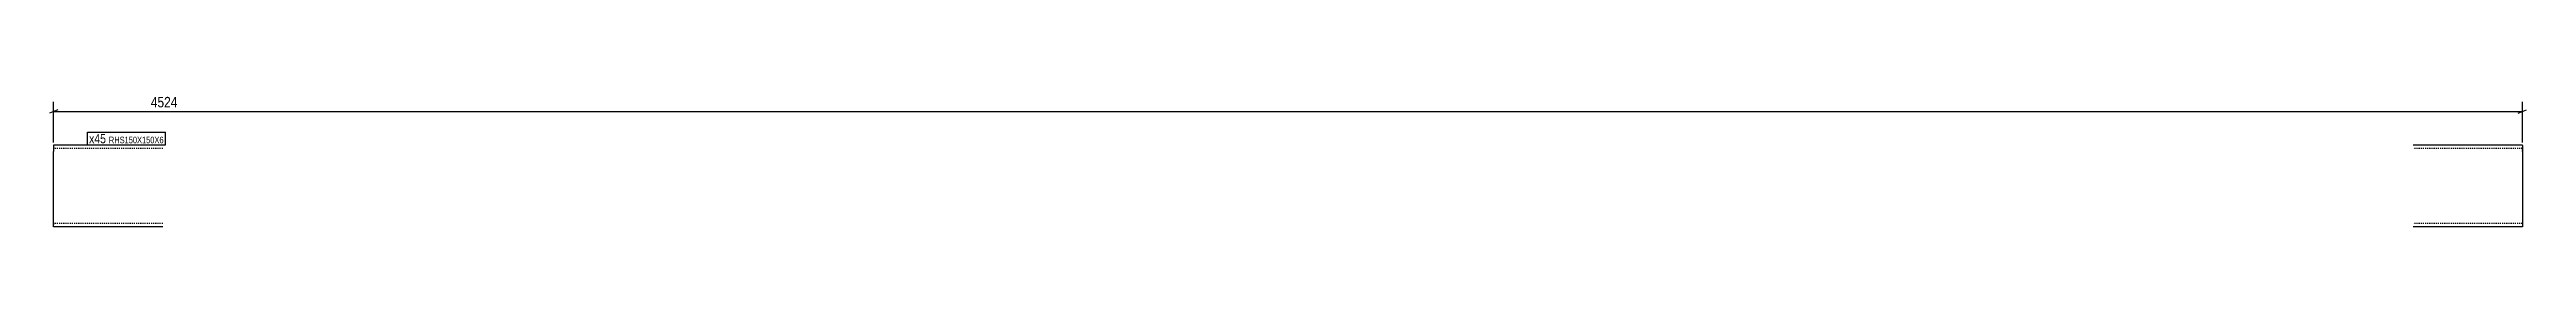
# Model space of a CAD drawing. Header units: millimetres. Extents: x 15 to 4554, y 15 to 259.
import ezdxf

# ---------------------------------------------------------------- set-up
doc = ezdxf.new("R2010")
doc.units = ezdxf.units.MM
doc.linetypes.add('DXK_LINE_DOT2', pattern=[3.9198, 1.9599, -1.9599])
for name, color, linetype in [('MÅLSÆTNING', 7, 'Continuous'), ('STÅL', 7, 'Continuous'), ('TEKST', 7, 'Continuous')]:
    doc.layers.add(name, color=color, linetype=linetype)
doc.styles.add('Arial Narrow', font='ARIALN.TTF', dxfattribs={"height": 0.2})

msp = doc.modelspace()

# ---------------------------------------------------------------- linework, layer by layer
at = {"layer": 'MÅLSÆTNING', "color": 7, "linetype": 'Continuous'}
for p, q in [((30, 229.8), (15, 223.8)), ((22.5, 170), (22.5, 244.5)), ((4539, 223.8), (4554, 229.8)), ((4546.5, 170), (4546.5, 244.5)), ((22.5, 226.8), (4546.5, 226.8))]:
    msp.add_line(p, q, dxfattribs=at)
at = {"layer": 'STÅL', "color": 2, "linetype": 'Continuous'}
for p, q in [((22.5, 165), (22.5, 153)), ((222.5, 165), (22.5, 165)), ((22.5, 22.4), (22.5, 153)), ((4546.5, 165), (4346.5, 165)), ((4546.5, 164.1), (4546.5, 165)), ((4546.5, 164.1), (4546.5, 153)), ((4546.5, 153), (4546.5, 27)), ((22.5, 15.9), (22.5, 22.4)), ((22.5, 15), (22.5, 15.9)), ((222.5, 15), (22.5, 15)), ((4546.5, 15), (4346.5, 15)), ((4546.5, 27), (4546.5, 15))]:
    msp.add_line(p, q, dxfattribs=at)
at = {"layer": 'STÅL', "color": 7, "linetype": 'DXK_LINE_DOT2'}
for p, q in [((222.5, 159), (22.5, 159)), ((4546.5, 159), (4346.5, 159)), ((4546.5, 153), (4546.5, 161.5)), ((22.5, 22.4), (22.5, 21.5)), ((22.5, 21), (22.5, 21.5)), ((222.5, 21), (22.5, 21)), ((22.5, 21), (22.5, 18.5)), ((4546.5, 21), (4346.5, 21)), ((4546.5, 21), (4546.5, 21.5))]:
    msp.add_line(p, q, dxfattribs=at)

# ---------------------------------------------------------------- next in the draw order: wipeouts: each hides what was drawn before it
at = {"color": 0}
for points, layer in [([(4372.4, 230.5), (4372.4, 258.5), (196.6, 258.5), (196.6, 230.5)], 'MÅLSÆTNING'), ([(118.4, 168.5), (118.4, 186), (87.5, 186), (87.5, 168.5)], 'TEKST')]:
    msp.add_wipeout(points, dxfattribs=at).dxf.layer = layer

# ---------------------------------------------------------------- next in the draw order: texts
at = {"layer": 'MÅLSÆTNING', "color": 3, "style": 'Arial Narrow'}
msp.add_text('4524', height=19.09, dxfattribs=at).set_placement((200.6, 234.5))

# ---------------------------------------------------------------- next in the draw order: wipeouts: each hides what was drawn before it
at = {"color": 0}
msp.add_wipeout([(118.4, 168.5), (118.4, 186), (87.5, 186), (87.5, 168.5)], dxfattribs=at).dxf.layer = 'TEKST'

# ---------------------------------------------------------------- next in the draw order: linework, layer by layer
at = {"layer": 'TEKST', "color": 7, "linetype": 'Continuous'}
msp.add_line((84.5, 165.5), (84.5, 189), dxfattribs=at)

# ---------------------------------------------------------------- next in the draw order: wipeouts: each hides what was drawn before it
at = {"color": 0}
msp.add_wipeout([(224.2, 168.5), (224.2, 181), (123.7, 181), (123.7, 168.5)], dxfattribs=at).dxf.layer = 'TEKST'

# ---------------------------------------------------------------- next in the draw order: wipeouts: each hides what was drawn before it
msp.add_wipeout([(224.2, 168.5), (224.2, 181), (123.7, 181), (123.7, 168.5)], dxfattribs=at).dxf.layer = 'TEKST'

# ---------------------------------------------------------------- next in the draw order: linework, layer by layer
at = {"layer": 'TEKST', "color": 7, "linetype": 'Continuous'}
for p, q in [((84.5, 189), (227.2, 189)), ((227.2, 165.5), (227.2, 189)), ((84.5, 165.5), (227.2, 165.5))]:
    msp.add_line(p, q, dxfattribs=at)

# ---------------------------------------------------------------- next in the draw order: texts
at = {"layer": 'TEKST', "color": 3, "style": 'Arial Narrow'}
for s, height, p in [('x45', 16.7, (87.5, 168.5)), ('RHS150X150X6', 11.93, (123.7, 168.5))]:
    msp.add_text(s, height=height, dxfattribs=at).set_placement(p)

doc.saveas('drawing.dxf')
